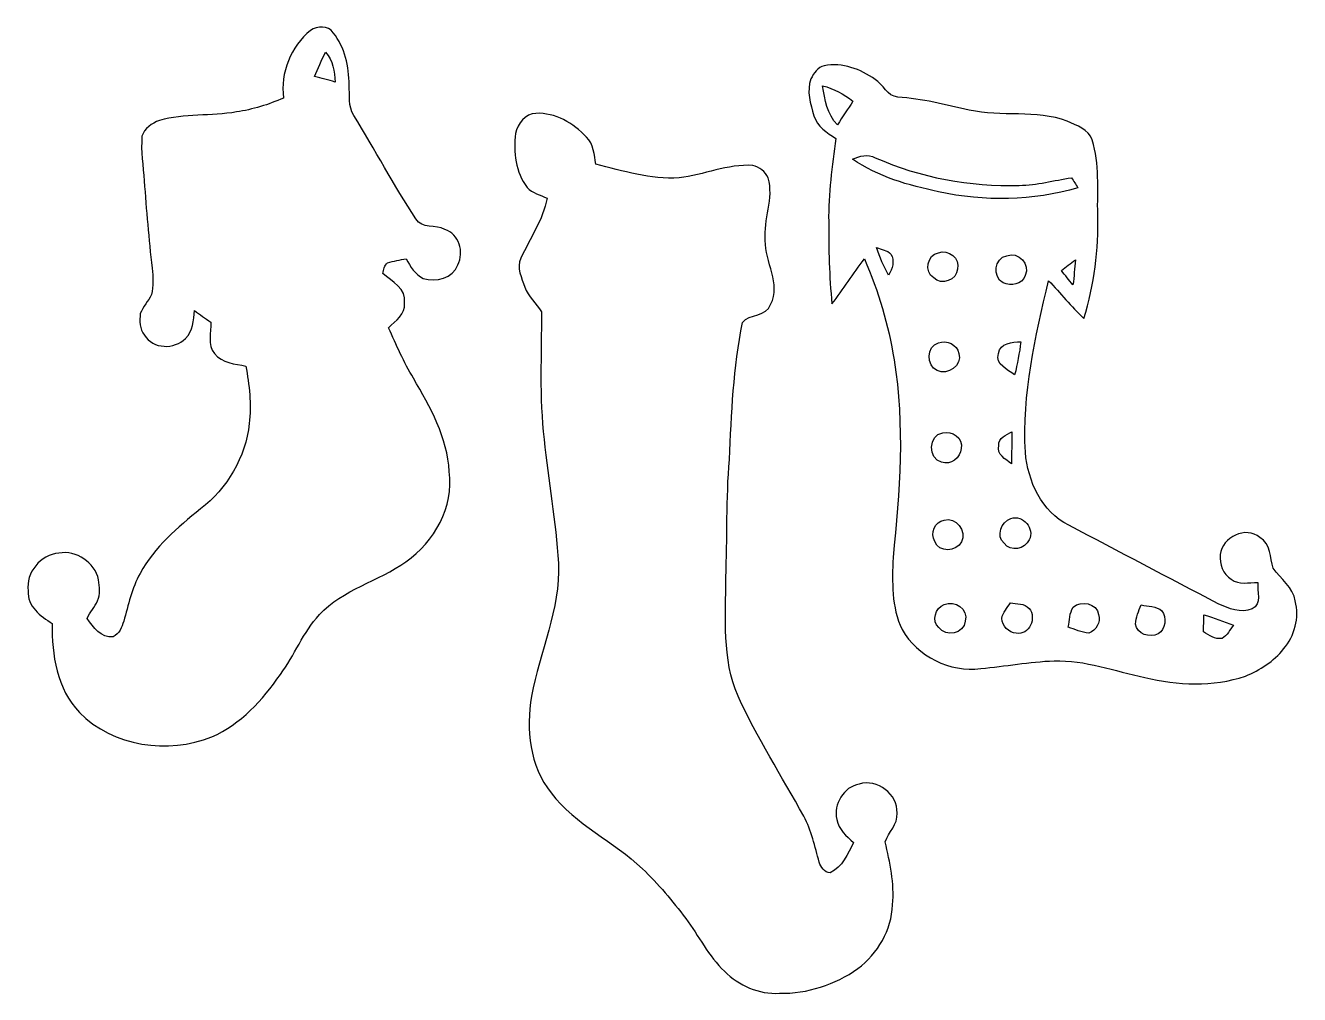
# Model space of a CAD drawing. Header units: centimetres. Extents: x -17.5 to 13.5, y -11.5 to 12.
import ezdxf

# ---------------------------------------------------------------- set-up
doc = ezdxf.new("R2010")
doc.units = ezdxf.units.CM
doc.header["$MEASUREMENT"] = 0
doc.layers.add('Camada 1', color=7, linetype='Continuous')

msp = doc.modelspace()

# ---------------------------------------------------------------- linework, layer by layer
at = {"layer": 'Camada 1', "color": 251}
for points, knots in [([(-10.53535, 11.91048), (-10.36567, 12.02055), (-10.11696, 12.02831), (-9.98361, 11.85368), (-9.98361, 11.85368), (-9.70456, 11.49667), (-9.59591, 11.03065), (-9.6012, 10.58368), (-9.6012, 10.58368), (-9.57792, 10.3378), (-9.63013, 10.0644), (-9.48372, 9.84708), (-9.48372, 9.84708), (-8.97255, 9.01453), (-8.51676, 8.14811), (-7.97595, 7.33354), (-7.97595, 7.33354), (-7.83413, 7.09048), (-7.493, 7.19561), (-7.27569, 7.07919), (-7.27569, 7.07919), (-6.92855, 6.9663), (-6.80226, 6.52674), (-6.95889, 6.21877), (-6.95889, 6.21877), (-7.08025, 5.89774), (-7.49653, 5.79155), (-7.79815, 5.88927), (-7.79815, 5.88927), (-7.99112, 5.98805), (-8.11706, 6.17537), (-8.21372, 6.36305), (-8.21372, 6.36305), (-8.36753, 6.34153), (-8.51923, 6.31049), (-8.66881, 6.27062), (-8.66881, 6.27062), (-8.73725, 6.20219), (-8.769, 6.10341), (-8.7764, 6.00886), (-8.7764, 6.00886), (-8.56015, 5.81166), (-8.19855, 5.64585), (-8.25253, 5.29272), (-8.25253, 5.29272), (-8.2176, 5.01791), (-8.47619, 4.85987), (-8.63988, 4.68842), (-8.63988, 4.68842), (-8.45573, 4.27249), (-8.27228, 3.8548), (-8.03557, 3.46498), (-8.03557, 3.46498), (-7.63093, 2.76437), (-7.21007, 2.02706), (-7.16668, 1.19874), (-7.16668, 1.19874), (-7.05026, 0.34219), (-7.52687, -0.50694), (-8.21866, -0.98742), (-8.21866, -0.98742), (-8.89, -1.46509), (-9.7476, -1.65523), (-10.32192, -2.27154), (-10.32192, -2.27154), (-10.71068, -2.7051), (-10.93011, -3.25614), (-11.26807, -3.72604), (-11.26807, -3.72604), (-11.69776, -4.34552), (-12.22833, -4.93254), (-12.93248, -5.23875), (-12.93248, -5.23875), (-13.99434, -5.66596), (-15.3289, -5.47476), (-16.14664, -4.64679), (-16.14664, -4.64679), (-16.68744, -4.07176), (-16.82468, -3.25014), (-16.80739, -2.48885), (-16.80739, -2.48885), (-17.08679, -2.30787), (-17.42299, -2.07116), (-17.38947, -1.69227), (-17.38947, -1.69227), (-17.45579, -1.25201), (-17.08608, -0.81527), (-16.64723, -0.77893), (-16.64723, -0.77893), (-16.21754, -0.70238), (-15.77587, -1.00436), (-15.67991, -1.42557), (-15.67991, -1.42557), (-15.66615, -1.59138), (-15.62523, -1.77729), (-15.70602, -1.93357), (-15.70602, -1.93357), (-15.77551, -2.08562), (-15.88593, -2.21439), (-15.96037, -2.36326), (-15.96037, -2.36326), (-15.81114, -2.56928), (-15.61818, -2.84692), (-15.32502, -2.80987), (-15.32502, -2.80987), (-15.18073, -2.7372), (-15.11688, -2.57704), (-15.07102, -2.43205), (-15.07102, -2.43205), (-14.95707, -2.03906), (-14.87417, -1.63124), (-14.67203, -1.27106), (-14.67203, -1.27106), (-14.32313, -0.63535), (-13.76609, -0.14993), (-13.20553, 0.29492), (-13.20553, 0.29492), (-12.55783, 0.78811), (-12.10733, 1.55011), (-12.02584, 2.36467), (-12.02584, 2.36467), (-11.96199, 2.8321), (-12.02725, 3.30165), (-12.10275, 3.76308), (-12.10275, 3.76308), (-12.37156, 3.81), (-12.68412, 3.83434), (-12.86757, 4.06506), (-12.86757, 4.06506), (-13.0429, 4.27778), (-12.94341, 4.578), (-12.95894, 4.82847), (-12.95894, 4.82847), (-13.09088, 4.91984), (-13.22176, 5.01297), (-13.35017, 5.10893), (-13.35017, 5.10893), (-13.38403, 4.8768), (-13.38298, 4.60445), (-13.57101, 4.43406), (-13.57101, 4.43406), (-13.837, 4.15643), (-14.36405, 4.16983), (-14.56901, 4.51555), (-14.56901, 4.51555), (-14.69178, 4.65984), (-14.68473, 4.85987), (-14.66779, 5.0359), (-14.66779, 5.0359), (-14.59653, 5.20065), (-14.48153, 5.34035), (-14.39263, 5.49522), (-14.39263, 5.49522), (-14.34923, 5.70759), (-14.35629, 5.92631), (-14.38416, 6.1401), (-14.38416, 6.1401), (-14.46283, 6.84353), (-14.52209, 7.54909), (-14.57289, 8.25535), (-14.57289, 8.25535), (-14.60076, 8.61554), (-14.65791, 8.97643), (-14.62758, 9.33838), (-14.62758, 9.33838), (-14.57783, 9.53699), (-14.38204, 9.65165), (-14.2053, 9.72397), (-14.2053, 9.72397), (-13.59358, 9.89048), (-12.95188, 9.8238), (-12.33064, 9.92858), (-12.33064, 9.92858), (-11.93765, 9.98855), (-11.55594, 10.10885), (-11.19152, 10.26689), (-11.19152, 10.26689), (-11.27583, 10.88249), (-11.01125, 11.51572), (-10.53535, 11.91048), (-10.53535, 11.91048), (-10.53535, 11.91048), (-10.53535, 11.91048), (-10.53535, 11.91048)], [0, 0, 0, 0, 0.0212766, 0.0212766, 0.0212766, 0.0212766, 0.04255319, 0.04255319, 0.04255319, 0.04255319, 0.06382979, 0.06382979, 0.06382979, 0.06382979, 0.08510638, 0.08510638, 0.08510638, 0.08510638, 0.10638298, 0.10638298, 0.10638298, 0.10638298, 0.12765957, 0.12765957, 0.12765957, 0.12765957, 0.14893617, 0.14893617, 0.14893617, 0.14893617, 0.17021277, 0.17021277, 0.17021277, 0.17021277, 0.19148936, 0.19148936, 0.19148936, 0.19148936, 0.21276596, 0.21276596, 0.21276596, 0.21276596, 0.23404255, 0.23404255, 0.23404255, 0.23404255, 0.25531915, 0.25531915, 0.25531915, 0.25531915, 0.27659574, 0.27659574, 0.27659574, 0.27659574, 0.29787234, 0.29787234, 0.29787234, 0.29787234, 0.31914894, 0.31914894, 0.31914894, 0.31914894, 0.34042553, 0.34042553, 0.34042553, 0.34042553, 0.36170213, 0.36170213, 0.36170213, 0.36170213, 0.38297872, 0.38297872, 0.38297872, 0.38297872, 0.40425532, 0.40425532, 0.40425532, 0.40425532, 0.42553191, 0.42553191, 0.42553191, 0.42553191, 0.44680851, 0.44680851, 0.44680851, 0.44680851, 0.46808511, 0.46808511, 0.46808511, 0.46808511, 0.4893617, 0.4893617, 0.4893617, 0.4893617, 0.5106383, 0.5106383, 0.5106383, 0.5106383, 0.53191489, 0.53191489, 0.53191489, 0.53191489, 0.55319149, 0.55319149, 0.55319149, 0.55319149, 0.57446809, 0.57446809, 0.57446809, 0.57446809, 0.59574468, 0.59574468, 0.59574468, 0.59574468, 0.61702128, 0.61702128, 0.61702128, 0.61702128, 0.63829787, 0.63829787, 0.63829787, 0.63829787, 0.65957447, 0.65957447, 0.65957447, 0.65957447, 0.68085106, 0.68085106, 0.68085106, 0.68085106, 0.70212766, 0.70212766, 0.70212766, 0.70212766, 0.72340426, 0.72340426, 0.72340426, 0.72340426, 0.74468085, 0.74468085, 0.74468085, 0.74468085, 0.76595745, 0.76595745, 0.76595745, 0.76595745, 0.78723404, 0.78723404, 0.78723404, 0.78723404, 0.80851064, 0.80851064, 0.80851064, 0.80851064, 0.82978723, 0.82978723, 0.82978723, 0.82978723, 0.85106383, 0.85106383, 0.85106383, 0.85106383, 0.87234043, 0.87234043, 0.87234043, 0.87234043, 0.89361702, 0.89361702, 0.89361702, 0.89361702, 0.91489362, 0.91489362, 0.91489362, 0.91489362, 0.93617021, 0.93617021, 0.93617021, 0.93617021, 0.95744681, 0.95744681, 0.95744681, 0.95744681, 1, 1, 1, 1]), ([(-10.1734, 11.37885), (-10.26477, 11.18341), (-10.35685, 10.98797), (-10.43975, 10.78865), (-10.43975, 10.78865), (-10.27042, 10.75055), (-10.10214, 10.70857), (-9.9374, 10.65424), (-9.9374, 10.65424), (-9.96315, 10.91036), (-9.9755, 11.18764), (-10.1734, 11.37885)], [0, 0, 0, 0, 0.25, 0.25, 0.25, 0.25, 0.5, 0.5, 0.5, 0.5, 1, 1, 1, 1]), ([(1.93499, 11.05006), (2.37031, 11.13578), (2.81764, 10.96786), (3.17147, 10.72091), (3.17147, 10.72091), (3.36621, 10.59568), (3.4671, 10.3131), (3.71863, 10.28806), (3.71863, 10.28806), (4.30918, 10.25348), (4.8828, 10.10567), (5.45712, 9.97373), (5.45712, 9.97373), (6.23958, 9.80087), (7.07425, 9.98925), (7.83519, 9.70597), (7.83519, 9.70597), (8.06097, 9.60296), (8.35942, 9.51477), (8.4395, 9.24877), (8.4395, 9.24877), (8.6233, 8.66669), (8.56156, 8.04439), (8.57603, 7.44361), (8.57603, 7.44361), (8.59649, 6.59095), (8.4903, 5.73546), (8.23771, 4.91984), (8.23771, 4.91984), (7.9248, 5.19853), (7.67538, 5.53861), (7.38011, 5.83424), (7.38011, 5.83424), (7.06226, 4.46934), (6.73523, 3.08046), (6.81778, 1.66864), (6.81778, 1.66864), (6.88022, 0.96837), (7.20795, 0.22225), (7.87082, -0.09913), (7.87082, -0.09913), (9.07768, -0.74189), (10.29158, -1.37125), (11.50161, -2.00836), (11.50161, -2.00836), (11.75208, -2.12302), (12.05618, -2.24472), (12.3257, -2.13148), (12.3257, -2.13148), (12.56665, -2.0193), (12.44176, -1.69545), (12.45976, -1.4919), (12.45976, -1.4919), (12.24421, -1.48731), (12.00044, -1.55857), (11.8177, -1.41111), (11.8177, -1.41111), (11.6145, -1.29434), (11.53054, -1.03964), (11.54818, -0.81597), (11.54818, -0.81597), (11.59933, -0.39264), (12.17118, -0.10866), (12.51303, -0.3997), (12.51303, -0.3997), (12.77796, -0.55492), (12.75115, -0.89253), (12.83546, -1.14512), (12.83546, -1.14512), (13.01891, -1.40335), (13.31877, -1.60655), (13.37133, -1.93887), (13.37133, -1.93887), (13.47399, -2.34456), (13.35616, -2.78871), (13.0877, -3.10444), (13.0877, -3.10444), (12.85028, -3.40854), (12.51091, -3.61597), (12.15919, -3.76308), (12.15919, -3.76308), (11.37355, -4.03437), (10.51419, -3.98392), (9.71585, -3.79448), (9.71585, -3.79448), (8.9849, -3.64455), (8.27052, -3.37009), (7.51381, -3.39266), (7.51381, -3.39266), (6.91727, -3.41595), (6.32919, -3.52742), (5.73581, -3.58105), (5.73581, -3.58105), (4.98687, -3.67771), (4.19911, -3.28683), (3.82376, -2.63313), (3.82376, -2.63313), (3.56376, -2.09162), (3.58704, -1.47073), (3.60609, -0.88653), (3.60609, -0.88653), (3.7726, 0.70591), (3.8929, 2.32692), (3.63114, 3.91548), (3.63114, 3.91548), (3.49109, 4.75615), (3.25649, 5.58235), (2.90936, 6.36164), (2.90936, 6.36164), (2.63031, 6.01027), (2.40136, 5.62222), (2.12055, 5.27226), (2.12055, 5.27226), (2.06128, 5.93549), (2.03835, 6.60153), (2.04399, 7.26722), (2.04399, 7.26722), (2.02777, 7.94561), (2.13042, 8.61801), (2.21791, 9.28864), (2.21791, 9.28864), (1.99637, 9.42022), (1.76671, 9.57862), (1.68592, 9.83756), (1.68592, 9.83756), (1.59914, 10.1226), (1.5053, 10.44151), (1.61149, 10.73538), (1.61149, 10.73538), (1.68381, 10.86626), (1.77588, 11.01795), (1.93499, 11.05006), (1.93499, 11.05006), (1.93499, 11.05006), (1.93499, 11.05006), (1.93499, 11.05006)], [0, 0, 0, 0, 0.02857143, 0.02857143, 0.02857143, 0.02857143, 0.05714286, 0.05714286, 0.05714286, 0.05714286, 0.08571429, 0.08571429, 0.08571429, 0.08571429, 0.11428571, 0.11428571, 0.11428571, 0.11428571, 0.14285714, 0.14285714, 0.14285714, 0.14285714, 0.17142857, 0.17142857, 0.17142857, 0.17142857, 0.2, 0.2, 0.2, 0.2, 0.22857143, 0.22857143, 0.22857143, 0.22857143, 0.25714286, 0.25714286, 0.25714286, 0.25714286, 0.28571429, 0.28571429, 0.28571429, 0.28571429, 0.31428571, 0.31428571, 0.31428571, 0.31428571, 0.34285714, 0.34285714, 0.34285714, 0.34285714, 0.37142857, 0.37142857, 0.37142857, 0.37142857, 0.4, 0.4, 0.4, 0.4, 0.42857143, 0.42857143, 0.42857143, 0.42857143, 0.45714286, 0.45714286, 0.45714286, 0.45714286, 0.48571429, 0.48571429, 0.48571429, 0.48571429, 0.51428571, 0.51428571, 0.51428571, 0.51428571, 0.54285714, 0.54285714, 0.54285714, 0.54285714, 0.57142857, 0.57142857, 0.57142857, 0.57142857, 0.6, 0.6, 0.6, 0.6, 0.62857143, 0.62857143, 0.62857143, 0.62857143, 0.65714286, 0.65714286, 0.65714286, 0.65714286, 0.68571429, 0.68571429, 0.68571429, 0.68571429, 0.71428571, 0.71428571, 0.71428571, 0.71428571, 0.74285714, 0.74285714, 0.74285714, 0.74285714, 0.77142857, 0.77142857, 0.77142857, 0.77142857, 0.8, 0.8, 0.8, 0.8, 0.82857143, 0.82857143, 0.82857143, 0.82857143, 0.85714286, 0.85714286, 0.85714286, 0.85714286, 0.88571429, 0.88571429, 0.88571429, 0.88571429, 0.91428571, 0.91428571, 0.91428571, 0.91428571, 0.94285714, 0.94285714, 0.94285714, 0.94285714, 1, 1, 1, 1]), ([(1.89724, 10.56463), (1.94486, 10.22667), (2.00413, 9.87002), (2.25742, 9.61848), (2.25742, 9.61848), (2.37878, 9.81287), (2.50931, 10.0009), (2.63384, 10.19316), (2.63384, 10.19316), (2.41229, 10.35861), (2.16711, 10.4969), (1.89724, 10.56463), (1.89724, 10.56463), (1.89724, 10.56463), (1.89724, 10.56463), (1.89724, 10.56463)], [0, 0, 0, 0, 0.2, 0.2, 0.2, 0.2, 0.4, 0.4, 0.4, 0.4, 0.6, 0.6, 0.6, 0.6, 1, 1, 1, 1]), ([(-5.06483, 9.89471), (-4.59387, 9.91976), (-4.15008, 9.65447), (-3.83716, 9.32109), (-3.83716, 9.32109), (-3.65478, 9.15035), (-3.64913, 8.88929), (-3.6128, 8.65999), (-3.6128, 8.65999), (-2.94781, 8.50194), (-2.28212, 8.28075), (-1.58856, 8.32979), (-1.58856, 8.32979), (-0.98672, 8.39928), (-0.41381, 8.67198), (0.20038, 8.62965), (0.20038, 8.62965), (0.35842, 8.59684), (0.50941, 8.48183), (0.57079, 8.3312), (0.57079, 8.3312), (0.72743, 7.82778), (0.45508, 7.32049), (0.50447, 6.80967), (0.50447, 6.80967), (0.49283, 6.28615), (0.89288, 5.7665), (0.63465, 5.25604), (0.63465, 5.25604), (0.53305, 4.95794), (0.12453, 5.03943), (-0.05009, 4.81824), (-0.05009, 4.81824), (-0.26846, 3.72427), (-0.31715, 2.60491), (-0.36689, 1.49296), (-0.36689, 1.49296), (-0.44626, 0.53869), (-0.4131, -0.41981), (-0.45649, -1.37548), (-0.45649, -1.37548), (-0.44591, -2.33292), (-0.55421, -3.34469), (-0.15699, -4.24709), (-0.15699, -4.24709), (0.30127, -5.25815), (0.9077, -6.19266), (1.43792, -7.16633), (1.43792, -7.16633), (1.62807, -7.51205), (1.70497, -7.90293), (1.81398, -8.27828), (1.81398, -8.27828), (1.84679, -8.40175), (1.93922, -8.53087), (2.07821, -8.53546), (2.07821, -8.53546), (2.38442, -8.40705), (2.50084, -8.07155), (2.6476, -7.80203), (2.6476, -7.80203), (2.47297, -7.65175), (2.28529, -7.48347), (2.2412, -7.245), (2.2412, -7.245), (2.15159, -6.87811), (2.40771, -6.44913), (2.78589, -6.38351), (2.78589, -6.38351), (3.22157, -6.24805), (3.73168, -6.62905), (3.7024, -7.09083), (3.7024, -7.09083), (3.73027, -7.36353), (3.49215, -7.54838), (3.41806, -7.78827), (3.41806, -7.78827), (3.52707, -8.28851), (3.6456, -8.7951), (3.59304, -9.31263), (3.59304, -9.31263), (3.57575, -9.92575), (3.23356, -10.49796), (2.75237, -10.86485), (2.75237, -10.86485), (2.19816, -11.25361), (1.52541, -11.4748), (0.84667, -11.46175), (0.84667, -11.46175), (0.3496, -11.49244), (-0.13723, -11.27407), (-0.48542, -10.92764), (-0.48542, -10.92764), (-0.87877, -10.56358), (-1.10596, -10.06722), (-1.42699, -9.64565), (-1.42699, -9.64565), (-1.75084, -9.22161), (-2.09056, -8.80745), (-2.47862, -8.44091), (-2.47862, -8.44091), (-3.17112, -7.77028), (-4.10457, -7.38011), (-4.69265, -6.59765), (-4.69265, -6.59765), (-5.21688, -5.94748), (-5.30966, -5.05284), (-5.16819, -4.25344), (-5.16819, -4.25344), (-4.97452, -3.17182), (-4.46934, -2.14242), (-4.51908, -1.0227), (-4.51908, -1.0227), (-4.57659, -0.01693), (-4.76638, 0.97543), (-4.86586, 1.97697), (-4.86586, 1.97697), (-4.98581, 3.00602), (-4.92689, 4.04354), (-4.92866, 5.07577), (-4.92866, 5.07577), (-5.05707, 5.28073), (-5.25427, 5.44407), (-5.33294, 5.67902), (-5.33294, 5.67902), (-5.40455, 5.89985), (-5.54567, 6.15174), (-5.42854, 6.37963), (-5.42854, 6.37963), (-5.20665, 6.86294), (-4.89585, 7.3092), (-4.78931, 7.83943), (-4.78931, 7.83943), (-4.95723, 7.90998), (-5.14773, 7.9569), (-5.27579, 8.09413), (-5.27579, 8.09413), (-5.56225, 8.46243), (-5.6141, 8.95844), (-5.56154, 9.40823), (-5.56154, 9.40823), (-5.50757, 9.64283), (-5.32271, 9.88554), (-5.06483, 9.89471)], [0, 0, 0, 0, 0.02702703, 0.02702703, 0.02702703, 0.02702703, 0.05405405, 0.05405405, 0.05405405, 0.05405405, 0.08108108, 0.08108108, 0.08108108, 0.08108108, 0.10810811, 0.10810811, 0.10810811, 0.10810811, 0.13513514, 0.13513514, 0.13513514, 0.13513514, 0.16216216, 0.16216216, 0.16216216, 0.16216216, 0.18918919, 0.18918919, 0.18918919, 0.18918919, 0.21621622, 0.21621622, 0.21621622, 0.21621622, 0.24324324, 0.24324324, 0.24324324, 0.24324324, 0.27027027, 0.27027027, 0.27027027, 0.27027027, 0.2972973, 0.2972973, 0.2972973, 0.2972973, 0.32432432, 0.32432432, 0.32432432, 0.32432432, 0.35135135, 0.35135135, 0.35135135, 0.35135135, 0.37837838, 0.37837838, 0.37837838, 0.37837838, 0.40540541, 0.40540541, 0.40540541, 0.40540541, 0.43243243, 0.43243243, 0.43243243, 0.43243243, 0.45945946, 0.45945946, 0.45945946, 0.45945946, 0.48648649, 0.48648649, 0.48648649, 0.48648649, 0.51351351, 0.51351351, 0.51351351, 0.51351351, 0.54054054, 0.54054054, 0.54054054, 0.54054054, 0.56756757, 0.56756757, 0.56756757, 0.56756757, 0.59459459, 0.59459459, 0.59459459, 0.59459459, 0.62162162, 0.62162162, 0.62162162, 0.62162162, 0.64864865, 0.64864865, 0.64864865, 0.64864865, 0.67567568, 0.67567568, 0.67567568, 0.67567568, 0.7027027, 0.7027027, 0.7027027, 0.7027027, 0.72972973, 0.72972973, 0.72972973, 0.72972973, 0.75675676, 0.75675676, 0.75675676, 0.75675676, 0.78378378, 0.78378378, 0.78378378, 0.78378378, 0.81081081, 0.81081081, 0.81081081, 0.81081081, 0.83783784, 0.83783784, 0.83783784, 0.83783784, 0.86486486, 0.86486486, 0.86486486, 0.86486486, 0.89189189, 0.89189189, 0.89189189, 0.89189189, 0.91891892, 0.91891892, 0.91891892, 0.91891892, 0.94594595, 0.94594595, 0.94594595, 0.94594595, 1, 1, 1, 1]), ([(2.62114, 8.78381), (3.2445, 8.35942), (3.9811, 8.14211), (4.71311, 7.99147), (4.71311, 7.99147), (5.82507, 7.74947), (6.99876, 7.76746), (8.09343, 8.08884), (8.09343, 8.08884), (8.04192, 8.17139), (7.989, 8.25288), (7.93609, 8.33437), (7.93609, 8.33437), (7.51417, 8.26805), (7.09789, 8.15022), (6.6682, 8.14811), (6.6682, 8.14811), (5.47405, 8.11459), (4.26685, 8.3312), (3.17394, 8.81944), (3.17394, 8.81944), (2.99861, 8.91716), (2.79224, 8.86178), (2.62114, 8.78381), (2.62114, 8.78381), (2.62114, 8.78381), (2.62114, 8.78381), (2.62114, 8.78381)], [0, 0, 0, 0, 0.125, 0.125, 0.125, 0.125, 0.25, 0.25, 0.25, 0.25, 0.375, 0.375, 0.375, 0.375, 0.5, 0.5, 0.5, 0.5, 0.625, 0.625, 0.625, 0.625, 0.75, 0.75, 0.75, 0.75, 1, 1, 1, 1]), ([(3.20428, 6.63575), (3.28366, 6.40397), (3.37961, 6.17855), (3.49955, 5.96477), (3.49955, 5.96477), (3.5874, 6.11681), (3.65478, 6.31754), (3.55212, 6.48053), (3.55212, 6.48053), (3.46287, 6.57719), (3.32211, 6.59306), (3.20428, 6.63575), (3.20428, 6.63575), (3.20428, 6.63575), (3.20428, 6.63575), (3.20428, 6.63575)], [0, 0, 0, 0, 0.2, 0.2, 0.2, 0.2, 0.4, 0.4, 0.4, 0.4, 0.6, 0.6, 0.6, 0.6, 1, 1, 1, 1]), ([(4.70711, 6.51051), (4.43477, 6.46818), (4.35434, 6.04061), (4.59387, 5.8995), (4.59387, 5.8995), (4.77802, 5.71394), (5.16325, 5.84976), (5.16819, 6.11717), (5.16819, 6.11717), (5.24369, 6.37857), (4.9463, 6.60329), (4.70711, 6.51051), (4.70711, 6.51051), (4.70711, 6.51051), (4.70711, 6.51051), (4.70711, 6.51051)], [0, 0, 0, 0, 0.2, 0.2, 0.2, 0.2, 0.4, 0.4, 0.4, 0.4, 0.6, 0.6, 0.6, 0.6, 1, 1, 1, 1]), ([(6.36517, 6.43996), (6.06107, 6.38739), (6.02015, 5.92737), (6.27662, 5.78238), (6.27662, 5.78238), (6.46254, 5.70054), (6.74829, 5.73193), (6.81143, 5.96018), (6.81143, 5.96018), (6.95501, 6.23111), (6.64351, 6.55179), (6.36517, 6.43996), (6.36517, 6.43996), (6.36517, 6.43996), (6.36517, 6.43996), (6.36517, 6.43996)], [0, 0, 0, 0, 0.2, 0.2, 0.2, 0.2, 0.4, 0.4, 0.4, 0.4, 0.6, 0.6, 0.6, 0.6, 1, 1, 1, 1]), ([(7.69585, 6.08012), (7.78333, 5.96124), (7.87717, 5.84729), (7.97383, 5.73511), (7.97383, 5.73511), (8.00206, 5.93443), (8.01229, 6.13622), (8.03169, 6.33659), (8.03169, 6.33659), (7.91633, 6.2551), (7.80203, 6.1729), (7.69585, 6.08012), (7.69585, 6.08012), (7.69585, 6.08012), (7.69585, 6.08012), (7.69585, 6.08012)], [0, 0, 0, 0, 0.2, 0.2, 0.2, 0.2, 0.4, 0.4, 0.4, 0.4, 0.6, 0.6, 0.6, 0.6, 1, 1, 1, 1]), ([(4.70641, 4.32541), (4.41572, 4.24427), (4.40725, 3.76625), (4.67924, 3.65442), (4.67924, 3.65442), (4.9276, 3.52072), (5.29837, 3.78777), (5.19994, 4.06929), (5.19994, 4.06929), (5.16149, 4.2866), (4.90608, 4.39702), (4.70641, 4.32541), (4.70641, 4.32541), (4.70641, 4.32541), (4.70641, 4.32541), (4.70641, 4.32541)], [0, 0, 0, 0, 0.2, 0.2, 0.2, 0.2, 0.4, 0.4, 0.4, 0.4, 0.6, 0.6, 0.6, 0.6, 1, 1, 1, 1]), ([(6.16232, 4.06294), (6.09177, 3.80118), (6.38175, 3.67559), (6.55849, 3.55), (6.55849, 3.55), (6.62728, 3.81388), (6.67103, 4.08305), (6.7116, 4.35222), (6.7116, 4.35222), (6.49605, 4.33881), (6.20854, 4.33317), (6.16232, 4.06294), (6.16232, 4.06294), (6.16232, 4.06294), (6.16232, 4.06294), (6.16232, 4.06294)], [0, 0, 0, 0, 0.2, 0.2, 0.2, 0.2, 0.4, 0.4, 0.4, 0.4, 0.6, 0.6, 0.6, 0.6, 1, 1, 1, 1]), ([(4.81224, 2.13748), (4.46264, 2.09726), (4.44888, 1.5046), (4.78331, 1.4284), (4.78331, 1.4284), (5.00309, 1.34161), (5.25286, 1.54129), (5.25886, 1.76212), (5.25886, 1.76212), (5.31707, 2.01295), (5.03273, 2.20627), (4.81224, 2.13748), (4.81224, 2.13748), (4.81224, 2.13748), (4.81224, 2.13748), (4.81224, 2.13748)], [0, 0, 0, 0, 0.2, 0.2, 0.2, 0.2, 0.4, 0.4, 0.4, 0.4, 0.6, 0.6, 0.6, 0.6, 1, 1, 1, 1]), ([(6.17079, 1.83621), (6.11858, 1.61008), (6.33836, 1.50424), (6.47982, 1.38677), (6.47982, 1.38677), (6.48547, 1.64712), (6.48794, 1.90712), (6.48864, 2.16711), (6.48864, 2.16711), (6.35952, 2.09021), (6.15844, 2.02001), (6.17079, 1.83621), (6.17079, 1.83621), (6.17079, 1.83621), (6.17079, 1.83621), (6.17079, 1.83621)], [0, 0, 0, 0, 0.2, 0.2, 0.2, 0.2, 0.4, 0.4, 0.4, 0.4, 0.6, 0.6, 0.6, 0.6, 1, 1, 1, 1]), ([(4.84752, 0.02117), (4.61469, -0.00423), (4.50497, -0.30409), (4.61892, -0.49601), (4.61892, -0.49601), (4.71382, -0.77223), (5.15302, -0.75177), (5.26662, -0.50377), (5.26662, -0.50377), (5.39891, -0.24906), (5.13362, 0.11712), (4.84752, 0.02117), (4.84752, 0.02117), (4.84752, 0.02117), (4.84752, 0.02117), (4.84752, 0.02117)], [0, 0, 0, 0, 0.2, 0.2, 0.2, 0.2, 0.4, 0.4, 0.4, 0.4, 0.6, 0.6, 0.6, 0.6, 1, 1, 1, 1]), ([(6.46924, 0.05962), (6.2297, -0.01411), (6.09953, -0.36019), (6.30449, -0.53975), (6.30449, -0.53975), (6.45372, -0.75777), (6.81602, -0.68509), (6.90986, -0.45332), (6.90986, -0.45332), (7.05308, -0.19791), (6.75816, 0.17357), (6.46924, 0.05962), (6.46924, 0.05962), (6.46924, 0.05962), (6.46924, 0.05962), (6.46924, 0.05962)], [0, 0, 0, 0, 0.2, 0.2, 0.2, 0.2, 0.4, 0.4, 0.4, 0.4, 0.6, 0.6, 0.6, 0.6, 1, 1, 1, 1]), ([(4.84893, -2.02706), (4.63444, -2.10397), (4.53072, -2.42817), (4.71699, -2.58551), (4.71699, -2.58551), (4.8895, -2.82363), (5.32694, -2.74285), (5.3594, -2.42923), (5.3594, -2.42923), (5.43948, -2.1336), (5.1061, -1.91699), (4.84893, -2.02706), (4.84893, -2.02706), (4.84893, -2.02706), (4.84893, -2.02706), (4.84893, -2.02706)], [0, 0, 0, 0, 0.2, 0.2, 0.2, 0.2, 0.4, 0.4, 0.4, 0.4, 0.6, 0.6, 0.6, 0.6, 1, 1, 1, 1]), ([(6.45654, -1.98614), (6.38387, -2.10891), (6.26886, -2.21791), (6.24558, -2.36326), (6.24558, -2.36326), (6.25369, -2.54071), (6.41385, -2.71745), (6.59518, -2.71886), (6.59518, -2.71886), (6.91515, -2.78906), (7.10459, -2.34174), (6.9088, -2.12231), (6.9088, -2.12231), (6.79979, -1.99143), (6.60435, -2.01436), (6.45654, -1.98614), (6.45654, -1.98614), (6.45654, -1.98614), (6.45654, -1.98614), (6.45654, -1.98614)], [0, 0, 0, 0, 0.16666667, 0.16666667, 0.16666667, 0.16666667, 0.33333333, 0.33333333, 0.33333333, 0.33333333, 0.5, 0.5, 0.5, 0.5, 0.66666667, 0.66666667, 0.66666667, 0.66666667, 1, 1, 1, 1]), ([(7.98124, -2.08915), (7.88635, -2.23061), (7.89199, -2.41088), (7.85918, -2.57351), (7.85918, -2.57351), (8.02111, -2.63384), (8.18092, -2.70545), (8.35589, -2.72133), (8.35589, -2.72133), (8.53581, -2.64619), (8.6554, -2.47015), (8.59261, -2.27224), (8.59261, -2.27224), (8.56403, -1.9939), (8.16469, -1.92052), (7.98124, -2.08915), (7.98124, -2.08915), (7.98124, -2.08915), (7.98124, -2.08915), (7.98124, -2.08915)], [0, 0, 0, 0, 0.16666667, 0.16666667, 0.16666667, 0.16666667, 0.33333333, 0.33333333, 0.33333333, 0.33333333, 0.5, 0.5, 0.5, 0.5, 0.66666667, 0.66666667, 0.66666667, 0.66666667, 1, 1, 1, 1]), ([(9.62766, -2.03729), (9.57227, -2.18828), (9.50242, -2.33715), (9.49007, -2.50049), (9.49007, -2.50049), (9.53311, -2.75378), (9.83227, -2.83669), (10.04111, -2.73826), (10.04111, -2.73826), (10.2302, -2.63137), (10.24713, -2.34386), (10.13425, -2.1777), (10.13425, -2.1777), (9.99631, -2.05952), (9.79664, -2.07469), (9.62766, -2.03729), (9.62766, -2.03729), (9.62766, -2.03729), (9.62766, -2.03729), (9.62766, -2.03729)], [0, 0, 0, 0, 0.16666667, 0.16666667, 0.16666667, 0.16666667, 0.33333333, 0.33333333, 0.33333333, 0.33333333, 0.5, 0.5, 0.5, 0.5, 0.66666667, 0.66666667, 0.66666667, 0.66666667, 1, 1, 1, 1]), ([(11.15236, -2.27683), (11.14989, -2.38019), (11.14495, -2.58692), (11.14248, -2.68993), (11.14248, -2.68993), (11.2843, -2.76437), (11.42047, -2.88607), (11.59439, -2.84762), (11.59439, -2.84762), (11.72104, -2.78165), (11.78066, -2.63596), (11.86885, -2.52836), (11.86885, -2.52836), (11.62932, -2.44546), (11.39754, -2.34139), (11.15236, -2.27683)], [0, 0, 0, 0, 0.2, 0.2, 0.2, 0.2, 0.4, 0.4, 0.4, 0.4, 0.6, 0.6, 0.6, 0.6, 1, 1, 1, 1])]:
    msp.add_open_spline(points, degree=3, knots=knots, dxfattribs=at)

doc.saveas('drawing.dxf')
